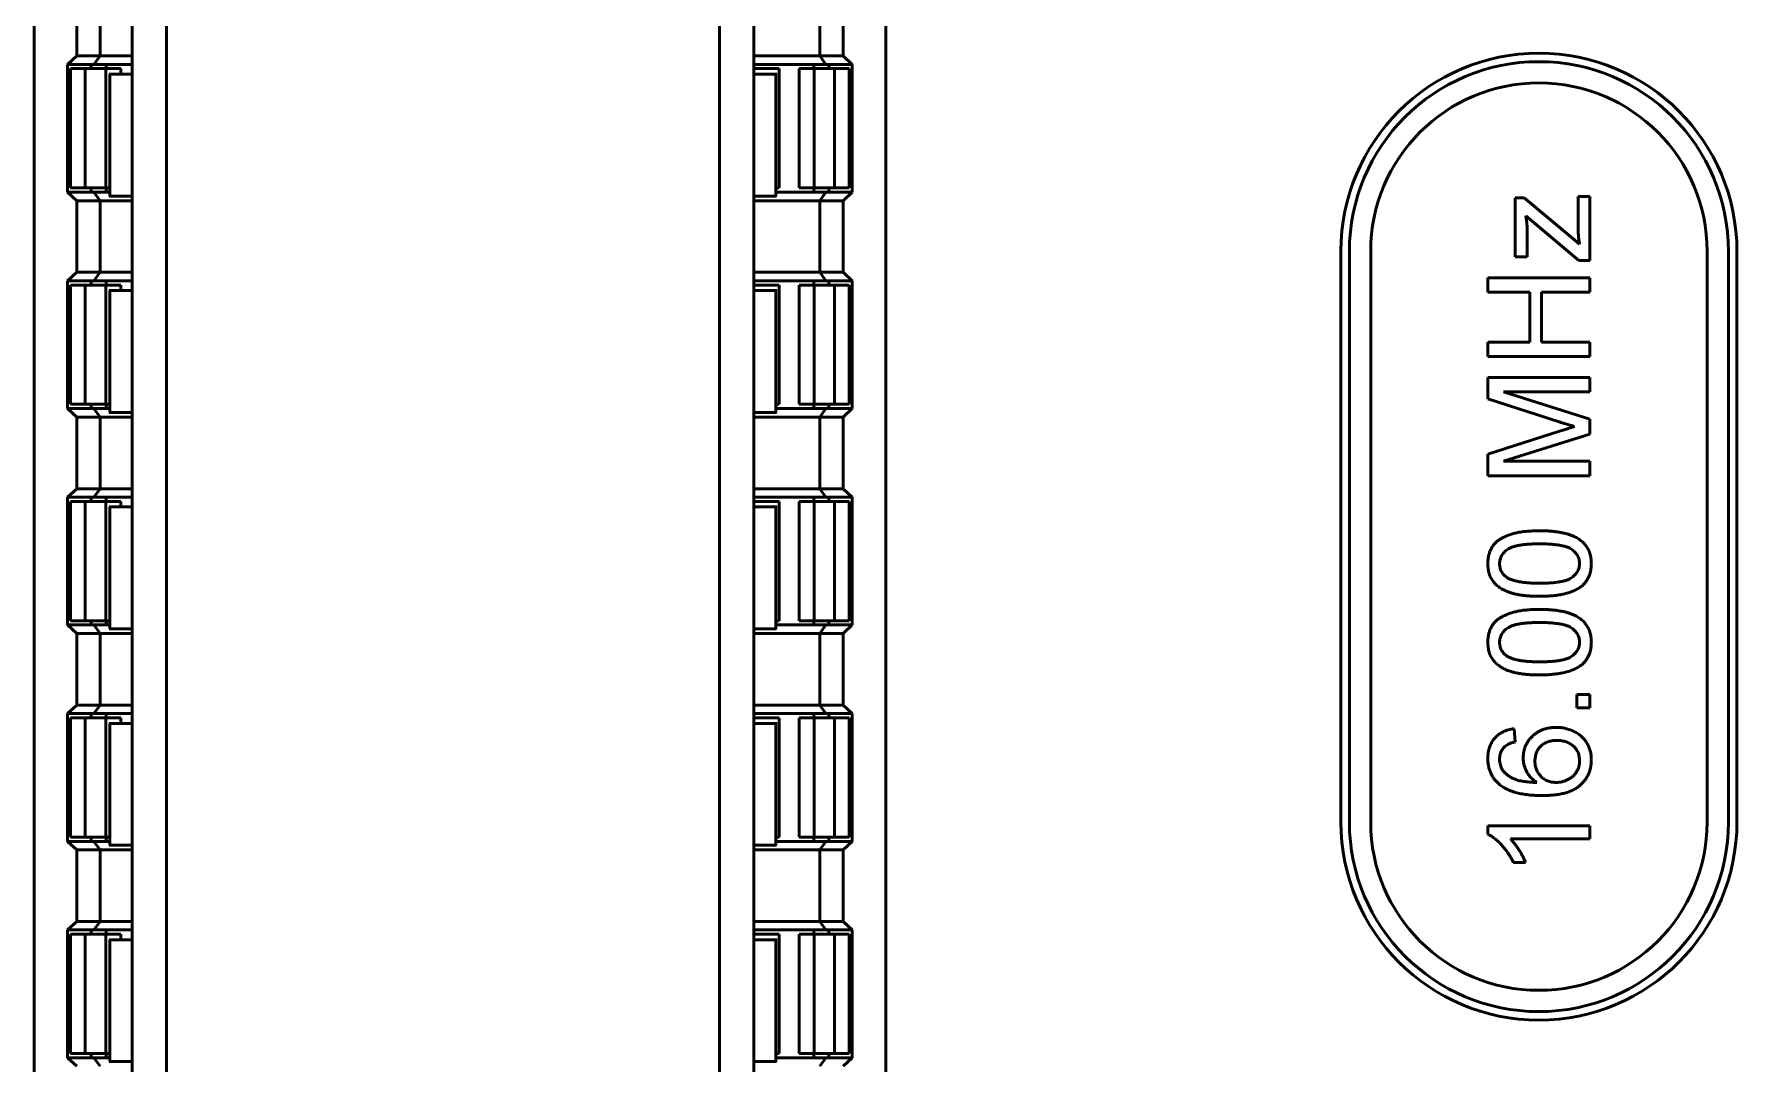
# Model space of a CAD drawing. Header units: millimetres. Extents: x -232 to 1390, y -69 to 653.
# Drawn here: x 533.29 to 553.28, y 384.78 to 396.87 of the extents above; entities that cross this region are included whole.
import ezdxf

# ---------------------------------------------------------------- set-up
doc = ezdxf.new("R2010")
doc.units = ezdxf.units.MM
doc.layers.add('Видимый контур (ГОСТ)', color=7, linetype='Continuous', lineweight=50)

msp = doc.modelspace()

# ---------------------------------------------------------------- linework, layer by layer
at = {"layer": 'Видимый контур (ГОСТ)'}
for p, q in [((533.287, 372.13), (533.287, 406.69)), ((534.437, 406.655), (534.437, 372.005)), ((541.737, 372.005), (541.737, 406.655)), ((543.287, 372.13), (543.287, 406.69)), ((534.841, 406.252), (534.841, 372.409)), ((541.333, 372.409), (541.333, 406.252)), ((533.787, 396.61), (533.787, 397.45)), ((534.062, 396.61), (534.062, 397.45)), ((542.512, 396.61), (542.512, 397.45)), ((542.787, 396.61), (542.787, 397.45)), ((533.681, 396.51), (533.787, 396.61)), ((533.681, 395.01), (533.681, 396.51)), ((533.681, 396.51), (533.956, 396.51)), ((533.715, 396.46), (533.888, 396.46)), ((533.715, 395.06), (533.715, 396.46)), ((533.787, 396.61), (534.062, 396.61)), ((533.888, 396.46), (534.129, 396.46)), ((533.888, 395.06), (533.888, 396.46)), ((533.956, 396.51), (533.99, 396.51)), ((533.956, 396.51), (533.956, 396.46)), ((533.99, 396.51), (534.062, 396.61)), ((533.99, 396.51), (534.437, 396.51)), ((534.062, 396.61), (534.437, 396.61)), ((534.129, 396.46), (534.305, 396.46)), ((534.129, 395.06), (534.129, 396.46)), ((534.132, 396.51), (534.132, 396.46)), ((534.305, 396.395), (534.305, 396.46)), ((541.737, 396.61), (542.512, 396.61)), ((541.737, 396.51), (542.583, 396.51)), ((541.737, 396.46), (542.034, 396.46)), ((542.034, 395.06), (542.034, 396.46)), ((542.268, 396.46), (542.445, 396.46)), ((542.268, 395.06), (542.268, 396.46)), ((542.441, 396.51), (542.441, 396.46)), ((542.445, 396.46), (542.685, 396.46)), ((542.445, 395.06), (542.445, 396.46)), ((542.512, 396.61), (542.787, 396.61)), ((542.583, 396.51), (542.512, 396.61)), ((542.583, 396.51), (542.617, 396.51)), ((542.617, 396.51), (542.617, 396.46)), ((542.617, 396.51), (542.892, 396.51)), ((542.685, 396.46), (542.858, 396.46)), ((542.685, 395.06), (542.685, 396.46)), ((542.787, 396.61), (542.892, 396.51)), ((542.858, 395.06), (542.858, 396.46)), ((542.892, 395.01), (542.892, 396.51)), ((534.177, 396.395), (534.168, 396.395)), ((534.177, 394.965), (534.177, 396.395)), ((534.437, 396.395), (534.177, 396.395)), ((541.996, 396.395), (541.737, 396.395)), ((541.996, 394.965), (541.996, 396.395)), ((541.996, 396.395), (542.012, 396.395)), ((533.715, 395.06), (533.888, 395.06)), ((533.888, 395.06), (534.129, 395.06)), ((533.956, 395.06), (533.956, 395.01)), ((534.129, 395.06), (534.168, 395.06)), ((534.132, 395.06), (534.132, 395.01)), ((542.012, 395.06), (542.034, 395.06)), ((542.268, 395.06), (542.445, 395.06)), ((542.441, 395.06), (542.441, 395.01)), ((542.445, 395.06), (542.685, 395.06)), ((542.617, 395.06), (542.617, 395.01)), ((542.685, 395.06), (542.858, 395.06)), ((533.787, 394.91), (533.681, 395.01)), ((533.956, 395.01), (533.681, 395.01)), ((533.787, 394.07), (533.787, 394.91)), ((534.062, 394.91), (533.787, 394.91)), ((533.99, 395.01), (533.956, 395.01)), ((534.169, 395.01), (533.99, 395.01)), ((533.99, 395.01), (534.062, 394.91)), ((534.437, 394.91), (534.062, 394.91)), ((534.062, 394.07), (534.062, 394.91)), ((534.177, 394.965), (534.169, 394.965)), ((534.437, 394.965), (534.177, 394.965)), ((541.996, 394.965), (541.737, 394.965)), ((542.512, 394.91), (541.737, 394.91)), ((541.996, 394.965), (542.004, 394.965)), ((542.583, 395.01), (542.004, 395.01)), ((542.583, 395.01), (542.512, 394.91)), ((542.787, 394.91), (542.512, 394.91)), ((542.512, 394.07), (542.512, 394.91)), ((542.617, 395.01), (542.583, 395.01)), ((542.892, 395.01), (542.617, 395.01)), ((542.892, 395.01), (542.787, 394.91)), ((542.787, 394.07), (542.787, 394.91)), ((550.677, 394.253), (550.677, 394.945)), ((550.677, 394.945), (550.782, 394.945)), ((550.782, 394.945), (551.352, 394.465)), ((551.416, 394.961), (551.554, 394.961)), ((551.416, 394.577), (551.416, 394.961)), ((551.554, 394.961), (551.554, 394.207)), ((551.424, 394.207), (550.8, 394.731)), ((550.816, 394.579), (550.816, 394.253)), ((551.352, 394.465), (551.431, 394.399)), ((548.629, 394.317), (548.629, 387.617)), ((548.729, 394.317), (548.729, 387.617)), ((548.979, 387.617), (548.979, 394.317)), ((550.816, 394.253), (550.677, 394.253)), ((552.929, 394.317), (552.929, 387.617)), ((553.179, 387.617), (553.179, 394.317)), ((553.279, 387.617), (553.279, 394.317)), ((533.681, 393.97), (533.787, 394.07)), ((533.787, 394.07), (534.062, 394.07)), ((533.99, 393.97), (534.062, 394.07)), ((534.062, 394.07), (534.437, 394.07)), ((541.737, 394.07), (542.512, 394.07)), ((542.512, 394.07), (542.787, 394.07)), ((542.583, 393.97), (542.512, 394.07)), ((542.787, 394.07), (542.892, 393.97)), ((551.554, 394.207), (551.424, 394.207)), ((533.681, 392.47), (533.681, 393.97)), ((533.681, 393.97), (533.956, 393.97)), ((533.715, 393.92), (533.888, 393.92)), ((533.715, 392.52), (533.715, 393.92)), ((533.888, 393.92), (534.129, 393.92)), ((533.888, 392.52), (533.888, 393.92)), ((533.956, 393.97), (533.99, 393.97)), ((533.956, 393.97), (533.956, 393.92)), ((533.99, 393.97), (534.437, 393.97)), ((534.129, 393.92), (534.305, 393.92)), ((534.129, 392.52), (534.129, 393.92)), ((534.132, 393.97), (534.132, 393.92)), ((534.177, 393.855), (534.168, 393.855)), ((534.177, 392.425), (534.177, 393.855)), ((534.437, 393.855), (534.177, 393.855)), ((534.305, 393.855), (534.305, 393.92)), ((541.737, 393.97), (542.583, 393.97)), ((541.737, 393.92), (542.034, 393.92)), ((541.996, 393.855), (541.737, 393.855)), ((541.996, 392.425), (541.996, 393.855)), ((541.996, 393.855), (542.012, 393.855)), ((542.034, 392.52), (542.034, 393.92)), ((542.268, 393.92), (542.445, 393.92)), ((542.268, 392.52), (542.268, 393.92)), ((542.441, 393.97), (542.441, 393.92)), ((542.445, 393.92), (542.685, 393.92)), ((542.445, 392.52), (542.445, 393.92)), ((542.583, 393.97), (542.617, 393.97)), ((542.617, 393.97), (542.617, 393.92)), ((542.617, 393.97), (542.892, 393.97)), ((542.685, 393.92), (542.858, 393.92)), ((542.685, 392.52), (542.685, 393.92)), ((542.858, 392.52), (542.858, 393.92)), ((542.892, 392.47), (542.892, 393.97)), ((550.354, 393.836), (550.354, 394.005)), ((550.354, 394.005), (551.554, 394.005)), ((551.554, 394.005), (551.554, 393.836)), ((550.847, 393.836), (550.354, 393.836)), ((550.847, 393.251), (550.847, 393.836)), ((551.554, 393.836), (550.985, 393.836)), ((550.985, 393.836), (550.985, 393.251)), ((550.354, 393.082), (550.354, 393.251)), ((550.354, 393.251), (550.847, 393.251)), ((551.554, 393.082), (550.354, 393.082)), ((550.985, 393.251), (551.554, 393.251)), ((551.554, 393.251), (551.554, 393.082)), ((550.354, 392.584), (550.354, 392.836)), ((550.354, 392.836), (551.554, 392.836)), ((551.554, 392.667), (550.539, 392.667)), ((550.539, 392.667), (551.554, 392.347)), ((551.554, 392.836), (551.554, 392.667)), ((533.787, 392.37), (533.681, 392.47)), ((533.956, 392.47), (533.681, 392.47)), ((533.715, 392.52), (533.888, 392.52)), ((533.888, 392.52), (534.129, 392.52)), ((533.956, 392.52), (533.956, 392.47)), ((533.99, 392.47), (533.956, 392.47)), ((534.169, 392.47), (533.99, 392.47)), ((533.99, 392.47), (534.062, 392.37)), ((534.129, 392.52), (534.168, 392.52)), ((534.132, 392.52), (534.132, 392.47)), ((542.583, 392.47), (542.004, 392.47)), ((542.012, 392.52), (542.034, 392.52)), ((542.268, 392.52), (542.445, 392.52)), ((542.441, 392.52), (542.441, 392.47)), ((542.445, 392.52), (542.685, 392.52)), ((542.583, 392.47), (542.512, 392.37)), ((542.617, 392.47), (542.583, 392.47)), ((542.617, 392.52), (542.617, 392.47)), ((542.892, 392.47), (542.617, 392.47)), ((542.685, 392.52), (542.858, 392.52)), ((542.892, 392.47), (542.787, 392.37)), ((551.182, 392.318), (550.354, 392.584)), ((533.787, 391.53), (533.787, 392.37)), ((534.062, 392.37), (533.787, 392.37)), ((534.437, 392.37), (534.062, 392.37)), ((534.062, 391.53), (534.062, 392.37)), ((534.177, 392.425), (534.169, 392.425)), ((534.437, 392.425), (534.177, 392.425)), ((541.996, 392.425), (541.737, 392.425)), ((542.512, 392.37), (541.737, 392.37)), ((541.996, 392.425), (542.004, 392.425)), ((542.787, 392.37), (542.512, 392.37)), ((542.512, 391.53), (542.512, 392.37)), ((542.787, 391.53), (542.787, 392.37)), ((551.554, 392.347), (551.554, 392.17)), ((550.354, 391.937), (551.196, 392.205)), ((551.554, 392.17), (550.539, 391.851)), ((550.354, 391.682), (550.354, 391.937)), ((551.554, 391.682), (550.354, 391.682)), ((550.539, 391.851), (551.554, 391.851)), ((551.554, 391.851), (551.554, 391.682)), ((533.681, 391.43), (533.787, 391.53)), ((533.787, 391.53), (534.062, 391.53)), ((533.99, 391.43), (534.062, 391.53)), ((534.062, 391.53), (534.437, 391.53)), ((541.737, 391.53), (542.512, 391.53)), ((542.512, 391.53), (542.787, 391.53)), ((542.583, 391.43), (542.512, 391.53)), ((542.787, 391.53), (542.892, 391.43)), ((533.681, 389.93), (533.681, 391.43)), ((533.681, 391.43), (533.956, 391.43)), ((533.715, 391.38), (533.888, 391.38)), ((533.715, 389.98), (533.715, 391.38)), ((533.888, 391.38), (534.129, 391.38)), ((533.888, 389.98), (533.888, 391.38)), ((533.956, 391.43), (533.99, 391.43)), ((533.956, 391.43), (533.956, 391.38)), ((533.99, 391.43), (534.437, 391.43)), ((534.129, 391.38), (534.305, 391.38)), ((534.129, 389.98), (534.129, 391.38)), ((534.132, 391.43), (534.132, 391.38)), ((534.177, 391.315), (534.168, 391.315)), ((534.177, 389.885), (534.177, 391.315)), ((534.437, 391.315), (534.177, 391.315)), ((534.305, 391.315), (534.305, 391.38)), ((541.737, 391.43), (542.583, 391.43)), ((541.737, 391.38), (542.034, 391.38)), ((541.996, 391.315), (541.737, 391.315)), ((541.996, 389.885), (541.996, 391.315)), ((541.996, 391.315), (542.012, 391.315)), ((542.034, 389.98), (542.034, 391.38)), ((542.268, 391.38), (542.445, 391.38)), ((542.268, 389.98), (542.268, 391.38)), ((542.441, 391.43), (542.441, 391.38)), ((542.445, 391.38), (542.685, 391.38)), ((542.445, 389.98), (542.445, 391.38)), ((542.583, 391.43), (542.617, 391.43)), ((542.617, 391.43), (542.617, 391.38)), ((542.617, 391.43), (542.892, 391.43)), ((542.685, 391.38), (542.858, 391.38)), ((542.685, 389.98), (542.685, 391.38)), ((542.858, 389.98), (542.858, 391.38)), ((542.892, 389.93), (542.892, 391.43)), ((533.787, 389.83), (533.681, 389.93)), ((533.956, 389.93), (533.681, 389.93)), ((533.715, 389.98), (533.888, 389.98)), ((533.888, 389.98), (534.129, 389.98)), ((533.956, 389.98), (533.956, 389.93)), ((533.99, 389.93), (533.956, 389.93)), ((534.169, 389.93), (533.99, 389.93)), ((533.99, 389.93), (534.062, 389.83)), ((534.129, 389.98), (534.168, 389.98)), ((534.132, 389.98), (534.132, 389.93)), ((534.177, 389.885), (534.169, 389.885)), ((534.437, 389.885), (534.177, 389.885)), ((541.996, 389.885), (541.737, 389.885)), ((541.996, 389.885), (542.004, 389.885)), ((542.583, 389.93), (542.004, 389.93)), ((542.012, 389.98), (542.034, 389.98)), ((542.268, 389.98), (542.445, 389.98)), ((542.441, 389.98), (542.441, 389.93)), ((542.445, 389.98), (542.685, 389.98)), ((542.583, 389.93), (542.512, 389.83)), ((542.617, 389.93), (542.583, 389.93)), ((542.617, 389.98), (542.617, 389.93)), ((542.892, 389.93), (542.617, 389.93)), ((542.685, 389.98), (542.858, 389.98)), ((542.892, 389.93), (542.787, 389.83)), ((533.787, 388.99), (533.787, 389.83)), ((534.062, 389.83), (533.787, 389.83)), ((534.437, 389.83), (534.062, 389.83)), ((534.062, 388.99), (534.062, 389.83)), ((542.512, 389.83), (541.737, 389.83)), ((542.787, 389.83), (542.512, 389.83)), ((542.512, 388.99), (542.512, 389.83)), ((542.787, 388.99), (542.787, 389.83)), ((551.4, 389.113), (551.554, 389.113)), ((551.4, 388.959), (551.4, 389.113)), ((551.554, 389.113), (551.554, 388.959)), ((533.681, 388.89), (533.787, 388.99)), ((533.681, 387.39), (533.681, 388.89)), ((533.681, 388.89), (533.956, 388.89)), ((533.787, 388.99), (534.062, 388.99)), ((533.956, 388.89), (533.99, 388.89)), ((533.956, 388.89), (533.956, 388.84)), ((533.99, 388.89), (534.062, 388.99)), ((533.99, 388.89), (534.437, 388.89)), ((534.062, 388.99), (534.437, 388.99)), ((534.132, 388.89), (534.132, 388.84)), ((541.737, 388.99), (542.512, 388.99)), ((541.737, 388.89), (542.583, 388.89)), ((542.441, 388.89), (542.441, 388.84)), ((542.512, 388.99), (542.787, 388.99)), ((542.583, 388.89), (542.512, 388.99)), ((542.583, 388.89), (542.617, 388.89)), ((542.617, 388.89), (542.617, 388.84)), ((542.617, 388.89), (542.892, 388.89)), ((542.787, 388.99), (542.892, 388.89)), ((542.892, 387.39), (542.892, 388.89)), ((551.554, 388.959), (551.4, 388.959)), ((533.715, 388.84), (533.888, 388.84)), ((533.715, 387.44), (533.715, 388.84)), ((533.888, 388.84), (534.129, 388.84)), ((533.888, 387.44), (533.888, 388.84)), ((534.129, 388.84), (534.305, 388.84)), ((534.129, 387.44), (534.129, 388.84)), ((534.177, 388.775), (534.168, 388.775)), ((534.177, 387.345), (534.177, 388.775)), ((534.437, 388.775), (534.177, 388.775)), ((534.305, 388.775), (534.305, 388.84)), ((541.737, 388.84), (542.034, 388.84)), ((541.996, 388.775), (541.737, 388.775)), ((541.996, 387.345), (541.996, 388.775)), ((541.996, 388.775), (542.012, 388.775)), ((542.034, 387.44), (542.034, 388.84)), ((542.268, 388.84), (542.445, 388.84)), ((542.268, 387.44), (542.268, 388.84)), ((542.445, 388.84), (542.685, 388.84)), ((542.445, 387.44), (542.445, 388.84)), ((542.685, 388.84), (542.858, 388.84)), ((542.685, 387.44), (542.685, 388.84)), ((542.858, 387.44), (542.858, 388.84)), ((550.662, 388.713), (550.677, 388.559)), ((550.354, 387.475), (550.354, 387.574)), ((550.354, 387.574), (551.554, 387.574)), ((551.554, 387.574), (551.554, 387.421)), ((533.787, 387.29), (533.681, 387.39)), ((533.956, 387.39), (533.681, 387.39)), ((533.715, 387.44), (533.888, 387.44)), ((533.787, 386.45), (533.787, 387.29)), ((534.062, 387.29), (533.787, 387.29)), ((533.888, 387.44), (534.129, 387.44)), ((533.956, 387.44), (533.956, 387.39)), ((533.99, 387.39), (533.956, 387.39)), ((534.169, 387.39), (533.99, 387.39)), ((533.99, 387.39), (534.062, 387.29)), ((534.437, 387.29), (534.062, 387.29)), ((534.062, 386.45), (534.062, 387.29)), ((534.129, 387.44), (534.168, 387.44)), ((534.132, 387.44), (534.132, 387.39)), ((534.177, 387.345), (534.169, 387.345)), ((534.437, 387.345), (534.177, 387.345)), ((541.996, 387.345), (541.737, 387.345)), ((542.512, 387.29), (541.737, 387.29)), ((541.996, 387.345), (542.004, 387.345)), ((542.583, 387.39), (542.004, 387.39)), ((542.012, 387.44), (542.034, 387.44)), ((542.268, 387.44), (542.445, 387.44)), ((542.441, 387.44), (542.441, 387.39)), ((542.445, 387.44), (542.685, 387.44)), ((542.583, 387.39), (542.512, 387.29)), ((542.787, 387.29), (542.512, 387.29)), ((542.512, 386.45), (542.512, 387.29)), ((542.617, 387.39), (542.583, 387.39)), ((542.617, 387.44), (542.617, 387.39)), ((542.892, 387.39), (542.617, 387.39)), ((542.685, 387.44), (542.858, 387.44)), ((542.892, 387.39), (542.787, 387.29)), ((542.787, 386.45), (542.787, 387.29)), ((551.554, 387.421), (550.619, 387.421)), ((550.796, 387.144), (550.654, 387.144)), ((533.681, 386.35), (533.787, 386.45)), ((533.681, 384.85), (533.681, 386.35)), ((533.681, 386.35), (533.956, 386.35)), ((533.715, 386.3), (533.888, 386.3)), ((533.715, 384.9), (533.715, 386.3)), ((533.787, 386.45), (534.062, 386.45)), ((533.888, 386.3), (534.129, 386.3)), ((533.888, 384.9), (533.888, 386.3)), ((533.956, 386.35), (533.99, 386.35)), ((533.956, 386.35), (533.956, 386.3)), ((533.99, 386.35), (534.062, 386.45)), ((533.99, 386.35), (534.437, 386.35)), ((534.062, 386.45), (534.437, 386.45)), ((534.129, 386.3), (534.305, 386.3)), ((534.129, 384.9), (534.129, 386.3)), ((534.132, 386.35), (534.132, 386.3)), ((534.305, 386.235), (534.305, 386.3)), ((541.737, 386.45), (542.512, 386.45)), ((541.737, 386.35), (542.583, 386.35)), ((541.737, 386.3), (542.034, 386.3)), ((542.034, 384.9), (542.034, 386.3)), ((542.268, 386.3), (542.445, 386.3)), ((542.268, 384.9), (542.268, 386.3)), ((542.441, 386.35), (542.441, 386.3)), ((542.445, 386.3), (542.685, 386.3)), ((542.445, 384.9), (542.445, 386.3)), ((542.512, 386.45), (542.787, 386.45)), ((542.583, 386.35), (542.512, 386.45)), ((542.583, 386.35), (542.617, 386.35)), ((542.617, 386.35), (542.617, 386.3)), ((542.617, 386.35), (542.892, 386.35)), ((542.685, 386.3), (542.858, 386.3)), ((542.685, 384.9), (542.685, 386.3)), ((542.787, 386.45), (542.892, 386.35)), ((542.858, 384.9), (542.858, 386.3)), ((542.892, 384.85), (542.892, 386.35)), ((534.177, 386.235), (534.168, 386.235)), ((534.177, 384.805), (534.177, 386.235)), ((534.437, 386.235), (534.177, 386.235)), ((541.996, 386.235), (541.737, 386.235)), ((541.996, 384.805), (541.996, 386.235)), ((541.996, 386.235), (542.012, 386.235)), ((533.715, 384.9), (533.888, 384.9)), ((533.888, 384.9), (534.129, 384.9)), ((533.956, 384.9), (533.956, 384.85)), ((534.129, 384.9), (534.168, 384.9)), ((534.132, 384.9), (534.132, 384.85)), ((542.012, 384.9), (542.034, 384.9)), ((542.268, 384.9), (542.445, 384.9)), ((542.441, 384.9), (542.441, 384.85)), ((542.445, 384.9), (542.685, 384.9)), ((542.617, 384.9), (542.617, 384.85)), ((542.685, 384.9), (542.858, 384.9)), ((533.787, 384.75), (533.681, 384.85)), ((533.956, 384.85), (533.681, 384.85)), ((533.99, 384.85), (533.956, 384.85)), ((534.169, 384.85), (533.99, 384.85)), ((533.99, 384.85), (534.062, 384.75)), ((534.177, 384.805), (534.169, 384.805)), ((534.437, 384.805), (534.177, 384.805)), ((541.996, 384.805), (541.737, 384.805)), ((541.996, 384.805), (542.004, 384.805)), ((542.583, 384.85), (542.004, 384.85)), ((542.583, 384.85), (542.512, 384.75)), ((542.617, 384.85), (542.583, 384.85)), ((542.892, 384.85), (542.617, 384.85)), ((542.892, 384.85), (542.787, 384.75))]:
    msp.add_line(p, q, dxfattribs=at)
for centre, radius, start, end in [((550.954, 394.317), 2.325, 0, 180), ((550.954, 394.317), 2.225, 0, 180), ((550.954, 394.317), 1.975, 0, 180), ((550.954, 387.617), 2.325, 180, 0), ((550.954, 387.617), 2.225, 180, 0), ((550.954, 387.617), 1.975, 180, 0)]:
    msp.add_arc(centre, radius, start, end, dxfattribs=at)
for points, knots in [([(550.8, 394.731), (550.803, 394.717), (550.807, 394.69), (550.812, 394.651), (550.815, 394.614), (550.816, 394.59), (550.816, 394.579)], [0, 0, 0, 0, 0.277363, 0.535929, 0.776114, 1, 1, 1, 1]), ([(551.431, 394.399), (551.429, 394.414), (551.424, 394.445), (551.419, 394.49), (551.416, 394.534), (551.416, 394.562), (551.416, 394.577)], [0, 0, 0, 0, 0.263982, 0.518605, 0.762906, 1, 1, 1, 1]), ([(551.372, 392.259), (551.367, 392.261), (551.355, 392.264), (551.336, 392.27), (551.315, 392.276), (551.292, 392.284), (551.267, 392.291), (551.24, 392.299), (551.212, 392.309), (551.192, 392.315), (551.182, 392.318)], [0, 0, 0, 0, 0.089205, 0.189833, 0.299233, 0.419261, 0.549207, 0.689074, 0.839579, 1, 1, 1, 1]), ([(551.196, 392.205), (551.206, 392.208), (551.224, 392.214), (551.251, 392.222), (551.276, 392.23), (551.299, 392.237), (551.32, 392.243), (551.339, 392.249), (551.356, 392.254), (551.367, 392.257), (551.372, 392.259)], [0, 0, 0, 0, 0.162526, 0.314315, 0.454978, 0.584519, 0.704567, 0.813495, 0.911681, 1, 1, 1, 1]), ([(550.354, 390.651), (550.355, 390.667), (550.356, 390.697), (550.363, 390.741), (550.375, 390.783), (550.392, 390.822), (550.413, 390.858), (550.439, 390.89), (550.469, 390.918), (550.504, 390.941), (550.543, 390.961), (550.585, 390.98), (550.632, 390.996), (550.673, 391.008), (550.709, 391.016), (550.738, 391.021), (550.77, 391.026), (550.804, 391.029), (550.84, 391.032), (550.879, 391.034), (550.92, 391.036), (550.948, 391.036), (550.962, 391.036)], [0, 0, 0, 0, 0.056724, 0.111437, 0.164368, 0.216435, 0.267641, 0.31736, 0.367473, 0.41821, 0.471404, 0.527966, 0.588061, 0.652134, 0.686345, 0.723264, 0.76261, 0.804739, 0.84943, 0.896711, 0.94689, 1, 1, 1, 1]), ([(550.962, 390.882), (550.939, 390.882), (550.896, 390.882), (550.834, 390.879), (550.778, 390.874), (550.728, 390.867), (550.684, 390.858), (550.645, 390.847), (550.613, 390.834), (550.586, 390.818), (550.564, 390.801), (550.545, 390.783), (550.529, 390.764), (550.516, 390.743), (550.505, 390.722), (550.498, 390.699), (550.493, 390.675), (550.493, 390.658), (550.493, 390.65)], [0, 0, 0, 0, 0.115629, 0.221541, 0.317048, 0.403151, 0.480181, 0.547649, 0.607036, 0.658652, 0.705723, 0.749804, 0.792587, 0.833874, 0.874768, 0.915223, 0.956881, 1, 1, 1, 1]), ([(550.962, 391.036), (550.979, 391.036), (551.013, 391.035), (551.062, 391.034), (551.108, 391.03), (551.152, 391.026), (551.193, 391.019), (551.233, 391.012), (551.27, 391.004), (551.304, 390.994), (551.336, 390.982), (551.366, 390.97), (551.394, 390.956), (551.42, 390.94), (551.444, 390.924), (551.466, 390.906), (551.486, 390.887), (551.503, 390.866), (551.519, 390.844), (551.533, 390.821), (551.544, 390.796), (551.554, 390.77), (551.561, 390.742), (551.566, 390.713), (551.569, 390.683), (551.569, 390.662), (551.57, 390.651)], [0, 0, 0, 0, 0.062874, 0.122837, 0.179657, 0.23396, 0.285595, 0.334513, 0.380905, 0.424895, 0.466529, 0.506488, 0.545032, 0.581831, 0.617448, 0.652067, 0.68588, 0.719175, 0.752182, 0.78524, 0.818656, 0.852548, 0.887626, 0.923635, 0.961022, 1, 1, 1, 1]), ([(551.431, 390.651), (551.431, 390.659), (551.43, 390.675), (551.426, 390.698), (551.419, 390.72), (551.409, 390.742), (551.396, 390.762), (551.381, 390.781), (551.362, 390.799), (551.341, 390.817), (551.315, 390.833), (551.282, 390.846), (551.244, 390.857), (551.2, 390.866), (551.149, 390.873), (551.092, 390.879), (551.029, 390.882), (550.985, 390.882), (550.962, 390.882)], [0, 0, 0, 0, 0.040782, 0.08087, 0.120268, 0.160187, 0.20046, 0.242265, 0.286459, 0.332952, 0.384431, 0.443389, 0.511681, 0.58902, 0.676245, 0.773705, 0.881568, 1, 1, 1, 1]), ([(550.962, 390.267), (550.945, 390.267), (550.912, 390.267), (550.862, 390.269), (550.816, 390.272), (550.772, 390.277), (550.73, 390.283), (550.691, 390.291), (550.654, 390.299), (550.619, 390.309), (550.587, 390.321), (550.557, 390.333), (550.529, 390.348), (550.503, 390.363), (550.479, 390.38), (550.457, 390.397), (550.438, 390.417), (550.42, 390.437), (550.405, 390.459), (550.391, 390.483), (550.379, 390.507), (550.37, 390.534), (550.363, 390.561), (550.358, 390.59), (550.355, 390.62), (550.354, 390.641), (550.354, 390.651)], [0, 0, 0, 0, 0.063114, 0.123615, 0.180974, 0.235261, 0.287101, 0.336031, 0.382382, 0.426334, 0.468211, 0.50825, 0.546628, 0.58365, 0.618994, 0.653583, 0.687156, 0.720422, 0.75323, 0.78626, 0.819504, 0.853545, 0.888308, 0.923996, 0.96135, 1, 1, 1, 1]), ([(550.493, 390.65), (550.493, 390.642), (550.493, 390.626), (550.497, 390.603), (550.504, 390.581), (550.513, 390.561), (550.525, 390.541), (550.539, 390.523), (550.556, 390.506), (550.568, 390.495), (550.575, 390.49)], [0, 0, 0, 0, 0.127665, 0.251739, 0.372753, 0.492147, 0.61407, 0.737197, 0.865607, 1, 1, 1, 1]), ([(550.575, 390.49), (550.584, 390.484), (550.605, 390.472), (550.64, 390.459), (550.68, 390.447), (550.726, 390.437), (550.777, 390.43), (550.834, 390.424), (550.896, 390.421), (550.939, 390.421), (550.962, 390.421)], [0, 0, 0, 0, 0.083888, 0.177154, 0.282514, 0.3994, 0.529491, 0.672802, 0.829536, 1, 1, 1, 1]), ([(550.962, 390.421), (550.985, 390.421), (551.029, 390.421), (551.092, 390.424), (551.149, 390.429), (551.2, 390.436), (551.244, 390.445), (551.283, 390.457), (551.315, 390.47), (551.341, 390.486), (551.362, 390.504), (551.381, 390.522), (551.396, 390.541), (551.409, 390.561), (551.419, 390.582), (551.426, 390.604), (551.43, 390.628), (551.431, 390.643), (551.431, 390.651)], [0, 0, 0, 0, 0.118406, 0.226654, 0.324092, 0.411705, 0.489026, 0.556909, 0.616233, 0.667349, 0.713512, 0.757697, 0.799493, 0.839976, 0.879886, 0.919149, 0.959227, 1, 1, 1, 1]), ([(551.57, 390.651), (551.569, 390.637), (551.568, 390.61), (551.563, 390.571), (551.554, 390.534), (551.542, 390.499), (551.525, 390.466), (551.505, 390.436), (551.482, 390.408), (551.463, 390.392), (551.454, 390.383)], [0, 0, 0, 0, 0.137903, 0.268873, 0.395178, 0.517089, 0.636743, 0.756222, 0.876628, 1, 1, 1, 1]), ([(551.454, 390.383), (551.44, 390.374), (551.412, 390.354), (551.364, 390.331), (551.311, 390.311), (551.252, 390.295), (551.187, 390.282), (551.117, 390.273), (551.042, 390.268), (550.989, 390.267), (550.962, 390.267)], [0, 0, 0, 0, 0.097421, 0.200886, 0.311172, 0.429798, 0.55774, 0.694715, 0.84213, 1, 1, 1, 1]), ([(550.354, 389.728), (550.355, 389.744), (550.356, 389.774), (550.363, 389.818), (550.375, 389.86), (550.392, 389.899), (550.413, 389.935), (550.439, 389.967), (550.469, 389.995), (550.504, 390.018), (550.543, 390.038), (550.585, 390.056), (550.632, 390.073), (550.673, 390.084), (550.709, 390.093), (550.738, 390.098), (550.77, 390.103), (550.804, 390.106), (550.84, 390.109), (550.879, 390.111), (550.92, 390.113), (550.948, 390.113), (550.962, 390.113)], [0, 0, 0, 0, 0.056724, 0.111437, 0.164368, 0.216435, 0.267641, 0.31736, 0.367473, 0.41821, 0.471404, 0.527966, 0.588061, 0.652134, 0.686345, 0.723264, 0.76261, 0.804739, 0.84943, 0.896711, 0.94689, 1, 1, 1, 1]), ([(550.962, 390.113), (550.979, 390.113), (551.013, 390.112), (551.062, 390.111), (551.108, 390.107), (551.152, 390.103), (551.193, 390.096), (551.233, 390.089), (551.27, 390.081), (551.304, 390.071), (551.336, 390.059), (551.366, 390.047), (551.394, 390.033), (551.42, 390.017), (551.444, 390.001), (551.466, 389.983), (551.486, 389.964), (551.503, 389.943), (551.519, 389.921), (551.533, 389.898), (551.544, 389.873), (551.554, 389.847), (551.561, 389.819), (551.566, 389.79), (551.569, 389.76), (551.569, 389.739), (551.57, 389.728)], [0, 0, 0, 0, 0.062874, 0.122837, 0.179657, 0.23396, 0.285595, 0.334513, 0.380905, 0.424895, 0.466529, 0.506488, 0.545032, 0.581831, 0.617448, 0.652067, 0.68588, 0.719175, 0.752182, 0.78524, 0.818656, 0.852548, 0.887626, 0.923635, 0.961022, 1, 1, 1, 1]), ([(550.962, 389.959), (550.939, 389.959), (550.896, 389.959), (550.834, 389.955), (550.778, 389.95), (550.728, 389.944), (550.684, 389.935), (550.645, 389.924), (550.613, 389.911), (550.586, 389.895), (550.564, 389.878), (550.545, 389.86), (550.529, 389.841), (550.516, 389.82), (550.505, 389.799), (550.498, 389.776), (550.493, 389.752), (550.493, 389.735), (550.493, 389.727)], [0, 0, 0, 0, 0.115629, 0.221541, 0.317048, 0.403151, 0.480181, 0.547649, 0.607036, 0.658652, 0.705723, 0.749804, 0.792587, 0.833874, 0.874768, 0.915223, 0.956881, 1, 1, 1, 1]), ([(551.431, 389.728), (551.431, 389.736), (551.43, 389.752), (551.426, 389.775), (551.419, 389.797), (551.409, 389.818), (551.396, 389.839), (551.381, 389.858), (551.362, 389.876), (551.341, 389.894), (551.315, 389.909), (551.282, 389.923), (551.244, 389.934), (551.2, 389.943), (551.149, 389.95), (551.092, 389.955), (551.029, 389.959), (550.985, 389.959), (550.962, 389.959)], [0, 0, 0, 0, 0.040782, 0.08087, 0.120268, 0.160187, 0.20046, 0.242265, 0.286459, 0.332952, 0.384431, 0.443389, 0.511681, 0.58902, 0.676245, 0.773705, 0.881568, 1, 1, 1, 1]), ([(550.962, 389.344), (550.945, 389.344), (550.912, 389.344), (550.862, 389.346), (550.816, 389.349), (550.772, 389.354), (550.73, 389.36), (550.691, 389.368), (550.654, 389.376), (550.619, 389.386), (550.587, 389.397), (550.557, 389.41), (550.529, 389.424), (550.503, 389.44), (550.479, 389.457), (550.457, 389.474), (550.438, 389.494), (550.42, 389.514), (550.405, 389.536), (550.391, 389.56), (550.379, 389.584), (550.37, 389.611), (550.363, 389.638), (550.358, 389.667), (550.355, 389.697), (550.354, 389.718), (550.354, 389.728)], [0, 0, 0, 0, 0.063114, 0.123615, 0.180974, 0.235261, 0.287101, 0.336031, 0.382382, 0.426334, 0.468211, 0.50825, 0.546628, 0.58365, 0.618994, 0.653583, 0.687156, 0.720422, 0.75323, 0.78626, 0.819504, 0.853545, 0.888308, 0.923996, 0.96135, 1, 1, 1, 1]), ([(550.493, 389.727), (550.493, 389.719), (550.493, 389.703), (550.497, 389.68), (550.504, 389.658), (550.513, 389.637), (550.525, 389.618), (550.539, 389.6), (550.556, 389.582), (550.568, 389.572), (550.575, 389.567)], [0, 0, 0, 0, 0.127665, 0.251739, 0.372753, 0.492147, 0.61407, 0.737197, 0.865607, 1, 1, 1, 1]), ([(550.962, 389.497), (550.985, 389.498), (551.029, 389.498), (551.092, 389.501), (551.149, 389.506), (551.2, 389.513), (551.244, 389.522), (551.283, 389.534), (551.315, 389.547), (551.341, 389.563), (551.362, 389.581), (551.381, 389.599), (551.396, 389.618), (551.409, 389.638), (551.419, 389.659), (551.426, 389.681), (551.43, 389.705), (551.431, 389.72), (551.431, 389.728)], [0, 0, 0, 0, 0.118406, 0.226654, 0.324092, 0.411705, 0.489026, 0.556909, 0.616233, 0.667349, 0.713512, 0.757697, 0.799493, 0.839976, 0.879886, 0.919149, 0.959227, 1, 1, 1, 1]), ([(551.57, 389.728), (551.569, 389.714), (551.568, 389.687), (551.563, 389.648), (551.554, 389.611), (551.542, 389.576), (551.525, 389.543), (551.505, 389.513), (551.482, 389.485), (551.463, 389.468), (551.454, 389.46)], [0, 0, 0, 0, 0.137903, 0.268873, 0.395178, 0.517089, 0.636743, 0.756222, 0.876628, 1, 1, 1, 1]), ([(550.575, 389.567), (550.584, 389.561), (550.605, 389.549), (550.64, 389.536), (550.68, 389.524), (550.726, 389.514), (550.777, 389.507), (550.834, 389.501), (550.896, 389.498), (550.939, 389.498), (550.962, 389.497)], [0, 0, 0, 0, 0.083888, 0.177154, 0.282514, 0.3994, 0.529491, 0.672802, 0.829536, 1, 1, 1, 1]), ([(551.454, 389.46), (551.44, 389.451), (551.412, 389.431), (551.364, 389.408), (551.311, 389.388), (551.252, 389.372), (551.187, 389.359), (551.117, 389.35), (551.042, 389.345), (550.989, 389.344), (550.962, 389.344)], [0, 0, 0, 0, 0.097421, 0.200886, 0.311172, 0.429798, 0.55774, 0.694715, 0.84213, 1, 1, 1, 1]), ([(550.354, 388.366), (550.354, 388.378), (550.355, 388.401), (550.359, 388.435), (550.365, 388.467), (550.374, 388.497), (550.386, 388.526), (550.4, 388.553), (550.416, 388.579), (550.436, 388.603), (550.457, 388.625), (550.48, 388.644), (550.506, 388.662), (550.533, 388.677), (550.563, 388.689), (550.594, 388.7), (550.627, 388.708), (550.65, 388.711), (550.662, 388.713)], [0, 0, 0, 0, 0.068499, 0.134572, 0.198208, 0.259784, 0.319951, 0.379508, 0.438814, 0.498497, 0.558182, 0.617438, 0.677522, 0.737959, 0.80033, 0.86409, 0.930622, 1, 1, 1, 1]), ([(550.77, 388.374), (550.77, 388.386), (550.771, 388.409), (550.776, 388.444), (550.784, 388.478), (550.796, 388.51), (550.812, 388.541), (550.83, 388.571), (550.853, 388.599), (550.878, 388.625), (550.906, 388.649), (550.936, 388.671), (550.968, 388.688), (551.003, 388.703), (551.039, 388.714), (551.077, 388.722), (551.117, 388.727), (551.145, 388.728), (551.159, 388.728)], [0, 0, 0, 0, 0.061347, 0.121203, 0.179863, 0.238152, 0.296252, 0.35519, 0.415676, 0.478379, 0.541524, 0.603977, 0.666513, 0.729491, 0.79371, 0.859736, 0.928449, 1, 1, 1, 1]), ([(551.159, 388.728), (551.178, 388.728), (551.214, 388.726), (551.268, 388.717), (551.32, 388.702), (551.361, 388.683), (551.393, 388.667), (551.415, 388.652), (551.435, 388.637), (551.455, 388.621), (551.473, 388.603), (551.49, 388.585), (551.504, 388.565), (551.518, 388.544), (551.53, 388.522), (551.541, 388.5), (551.55, 388.476), (551.557, 388.452), (551.563, 388.427), (551.567, 388.402), (551.569, 388.376), (551.569, 388.358), (551.57, 388.349)], [0, 0, 0, 0, 0.088899, 0.17544, 0.261633, 0.34801, 0.390819, 0.432814, 0.473776, 0.514166, 0.554107, 0.594121, 0.63362, 0.673585, 0.71348, 0.75336, 0.792891, 0.833007, 0.873643, 0.914893, 0.95695, 1, 1, 1, 1]), ([(550.554, 388.503), (550.549, 388.498), (550.54, 388.489), (550.527, 388.472), (550.516, 388.455), (550.508, 388.437), (550.501, 388.418), (550.496, 388.398), (550.493, 388.378), (550.493, 388.363), (550.493, 388.356)], [0, 0, 0, 0, 0.128545, 0.252818, 0.375212, 0.497113, 0.618546, 0.742222, 0.869458, 1, 1, 1, 1]), ([(550.677, 388.559), (550.664, 388.556), (550.639, 388.549), (550.605, 388.536), (550.577, 388.522), (550.561, 388.509), (550.554, 388.503)], [0, 0, 0, 0, 0.299802, 0.564331, 0.796204, 1, 1, 1, 1]), ([(551.164, 388.574), (551.154, 388.574), (551.135, 388.574), (551.108, 388.571), (551.082, 388.566), (551.058, 388.558), (551.035, 388.549), (551.014, 388.538), (550.994, 388.525), (550.976, 388.509), (550.96, 388.492), (550.946, 388.474), (550.934, 388.454), (550.925, 388.432), (550.917, 388.409), (550.912, 388.384), (550.908, 388.358), (550.908, 388.34), (550.908, 388.331)], [0, 0, 0, 0, 0.072229, 0.141252, 0.207439, 0.270245, 0.331238, 0.391254, 0.450152, 0.509008, 0.567734, 0.625726, 0.683708, 0.742407, 0.803094, 0.865865, 0.931379, 1, 1, 1, 1]), ([(551.431, 388.337), (551.431, 388.346), (551.43, 388.362), (551.427, 388.387), (551.422, 388.41), (551.414, 388.433), (551.403, 388.453), (551.391, 388.473), (551.376, 388.492), (551.359, 388.509), (551.341, 388.524), (551.32, 388.537), (551.298, 388.549), (551.274, 388.558), (551.249, 388.565), (551.222, 388.571), (551.193, 388.574), (551.174, 388.574), (551.164, 388.574)], [0, 0, 0, 0, 0.063965, 0.124854, 0.184383, 0.242748, 0.2999, 0.357059, 0.415719, 0.475258, 0.535508, 0.596291, 0.657728, 0.721052, 0.786261, 0.853834, 0.925318, 1, 1, 1, 1]), ([(550.49, 388.059), (550.48, 388.069), (550.458, 388.088), (550.43, 388.12), (550.407, 388.155), (550.387, 388.193), (550.373, 388.233), (550.362, 388.275), (550.355, 388.32), (550.355, 388.351), (550.354, 388.366)], [0, 0, 0, 0, 0.125625, 0.247619, 0.368528, 0.488104, 0.609878, 0.735382, 0.864448, 1, 1, 1, 1]), ([(550.493, 388.356), (550.493, 388.345), (550.494, 388.322), (550.501, 388.288), (550.512, 388.256), (550.523, 388.236), (550.528, 388.225)], [0, 0, 0, 0, 0.252584, 0.499095, 0.747119, 1, 1, 1, 1]), ([(550.928, 388.082), (550.915, 388.091), (550.89, 388.109), (550.857, 388.14), (550.83, 388.174), (550.808, 388.212), (550.791, 388.251), (550.778, 388.291), (550.771, 388.332), (550.77, 388.36), (550.77, 388.374)], [0, 0, 0, 0, 0.13549, 0.265229, 0.390778, 0.51542, 0.638317, 0.759642, 0.878902, 1, 1, 1, 1]), ([(550.908, 388.331), (550.908, 388.323), (550.908, 388.306), (550.912, 388.281), (550.917, 388.258), (550.925, 388.235), (550.934, 388.213), (550.946, 388.192), (550.96, 388.173), (550.976, 388.154), (550.994, 388.137), (551.013, 388.122), (551.034, 388.11), (551.055, 388.1), (551.079, 388.092), (551.103, 388.086), (551.129, 388.083), (551.147, 388.082), (551.156, 388.082)], [0, 0, 0, 0, 0.064812, 0.127718, 0.189086, 0.249562, 0.309738, 0.370215, 0.431085, 0.493911, 0.55657, 0.617553, 0.678119, 0.739063, 0.801665, 0.864956, 0.93089, 1, 1, 1, 1]), ([(551.57, 388.349), (551.569, 388.334), (551.568, 388.304), (551.562, 388.26), (551.551, 388.219), (551.537, 388.18), (551.518, 388.143), (551.494, 388.108), (551.467, 388.075), (551.435, 388.044), (551.399, 388.017), (551.357, 387.993), (551.309, 387.973), (551.256, 387.956), (551.198, 387.944), (551.134, 387.935), (551.065, 387.929), (551.017, 387.929), (550.992, 387.928)], [0, 0, 0, 0, 0.056157, 0.110133, 0.162537, 0.213912, 0.265146, 0.31651, 0.369179, 0.423123, 0.479276, 0.538691, 0.601978, 0.670125, 0.74365, 0.82281, 0.908261, 1, 1, 1, 1]), ([(551.156, 388.082), (551.168, 388.083), (551.192, 388.083), (551.227, 388.09), (551.262, 388.1), (551.295, 388.115), (551.327, 388.133), (551.354, 388.154), (551.378, 388.179), (551.397, 388.206), (551.412, 388.235), (551.423, 388.267), (551.43, 388.302), (551.431, 388.325), (551.431, 388.337)], [0, 0, 0, 0, 0.086177, 0.171222, 0.257573, 0.34515, 0.431508, 0.513644, 0.593539, 0.672806, 0.752058, 0.831493, 0.913823, 1, 1, 1, 1]), ([(550.992, 387.928), (550.978, 387.928), (550.95, 387.928), (550.91, 387.93), (550.87, 387.932), (550.832, 387.936), (550.795, 387.941), (550.76, 387.947), (550.727, 387.953), (550.695, 387.961), (550.664, 387.969), (550.635, 387.979), (550.607, 387.99), (550.581, 388.001), (550.556, 388.014), (550.533, 388.028), (550.511, 388.043), (550.497, 388.054), (550.49, 388.059)], [0, 0, 0, 0, 0.080034, 0.157854, 0.232564, 0.304731, 0.374384, 0.441663, 0.506048, 0.568692, 0.628715, 0.687238, 0.743227, 0.797567, 0.850239, 0.901629, 0.951067, 1, 1, 1, 1]), ([(550.528, 388.225), (550.537, 388.215), (550.554, 388.195), (550.585, 388.168), (550.622, 388.144), (550.656, 388.126), (550.687, 388.114), (550.713, 388.106), (550.742, 388.099), (550.774, 388.093), (550.808, 388.089), (550.846, 388.085), (550.886, 388.083), (550.913, 388.082), (550.928, 388.082)], [0, 0, 0, 0, 0.088609, 0.181893, 0.280787, 0.38702, 0.444107, 0.506454, 0.574396, 0.647656, 0.726426, 0.811458, 0.90278, 1, 1, 1, 1]), ([(550.654, 387.144), (550.644, 387.163), (550.625, 387.201), (550.591, 387.254), (550.555, 387.304), (550.515, 387.35), (550.475, 387.391), (550.434, 387.425), (550.395, 387.454), (550.367, 387.468), (550.354, 387.475)], [0, 0, 0, 0, 0.142657, 0.281169, 0.416977, 0.550852, 0.678364, 0.795032, 0.901998, 1, 1, 1, 1]), ([(550.619, 387.421), (550.628, 387.412), (550.645, 387.393), (550.671, 387.362), (550.696, 387.327), (550.72, 387.29), (550.744, 387.251), (550.764, 387.214), (550.782, 387.178), (550.791, 387.155), (550.796, 387.144)], [0, 0, 0, 0, 0.11167, 0.232094, 0.362743, 0.502558, 0.641525, 0.771098, 0.890162, 1, 1, 1, 1])]:
    msp.add_open_spline(points, degree=3, knots=knots, dxfattribs=at)

doc.saveas('drawing.dxf')
